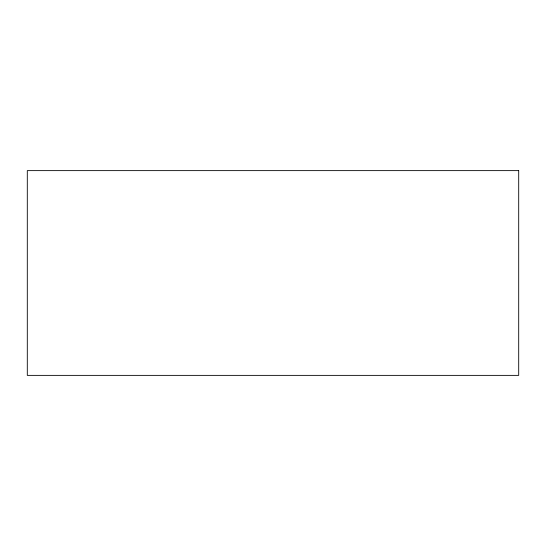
<?xml version="1.0" encoding="UTF-8"?>
<svg xmlns="http://www.w3.org/2000/svg" width="546" height="546" viewBox="0 0 546 546"><rect width="100%" height="100%" fill="white"/><g stroke="black" fill="none" stroke-linecap="round" stroke-linejoin="round"><path stroke-width="0.82" d="M518.7 170.625L27.3 170.625L27.3 375.375L518.7 375.375L518.7 170.625"/></g></svg>
